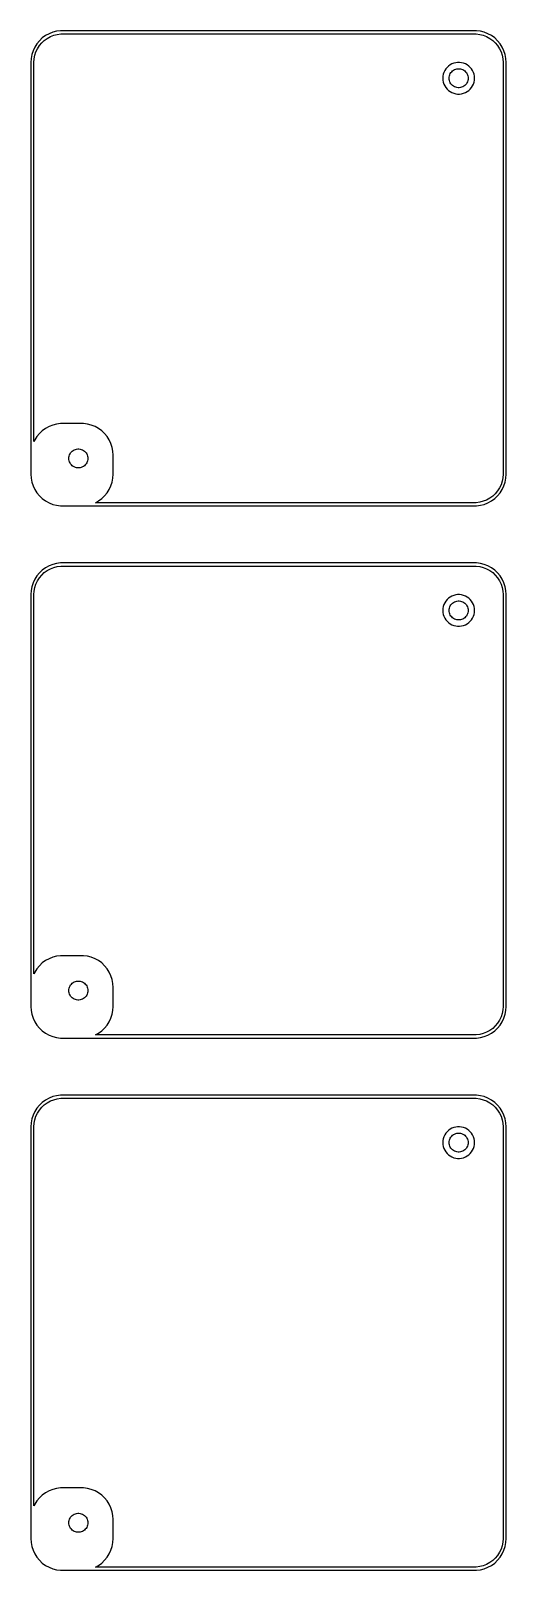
# Model space of a CAD drawing. Header units: metres. Extents: x -38 to 38, y 383 to 793.
# Drawn here: x -37.5 to 37.5, y 550.5 to 793.5 of the extents above; entities that cross this region are included whole.
import ezdxf

# ---------------------------------------------------------------- set-up
doc = ezdxf.new("R2010")
doc.units = ezdxf.units.M

msp = doc.modelspace()

# ---------------------------------------------------------------- linework, layer by layer
for p, q in [((-35.6871, 792.353), (-36.1448, 791.923)), ((-35.1791, 792.722), (-35.6871, 792.353)), ((-35.3684, 791.967), (-34.9112, 792.299)), ((-34.6289, 793.024), (-35.1791, 792.722)), ((-34.9112, 792.299), (-34.416, 792.572)), ((-34.0451, 793.255), (-34.6289, 793.024)), ((-34.416, 792.572), (-33.8906, 792.78)), ((-33.4369, 793.411), (-34.0451, 793.255)), ((-33.8906, 792.78), (-33.3432, 792.92)), ((-32.8139, 793.49), (-33.4369, 793.411)), ((-33.3432, 792.92), (-32.7825, 792.991)), ((32.8139, 793.49), (-32.8139, 793.49)), ((-32.7825, 792.991), (32.7825, 792.991)), ((32.7825, 792.991), (33.3432, 792.92)), ((33.4369, 793.411), (32.8139, 793.49)), ((33.3432, 792.92), (33.8906, 792.78)), ((34.0451, 793.255), (33.4369, 793.411)), ((33.8906, 792.78), (34.416, 792.572)), ((34.6289, 793.024), (34.0451, 793.255)), ((34.416, 792.572), (34.9112, 792.299)), ((35.1791, 792.722), (34.6289, 793.024)), ((34.9112, 792.299), (35.3684, 791.967)), ((35.6871, 792.353), (35.1791, 792.722)), ((36.1448, 791.923), (35.6871, 792.353)), ((-37.3429, 789.743), (-37.4606, 789.127)), ((-37.1489, 790.341), (-37.3429, 789.743)), ((-36.8815, 790.909), (-37.1489, 790.341)), ((-36.5451, 791.439), (-36.8815, 790.909)), ((-36.8586, 789.619), (-36.684, 790.157)), ((-36.684, 790.157), (-36.4434, 790.668)), ((-36.1448, 791.923), (-36.5451, 791.439)), ((-36.4434, 790.668), (-36.1406, 791.145)), ((-36.1406, 791.145), (-35.7803, 791.58)), ((-35.7803, 791.58), (-35.3684, 791.967)), ((35.3684, 791.967), (35.7803, 791.58)), ((35.7803, 791.58), (36.1406, 791.145)), ((36.1406, 791.145), (36.4434, 790.668)), ((36.5451, 791.439), (36.1448, 791.923)), ((36.4434, 790.668), (36.684, 790.157)), ((36.8815, 790.909), (36.5451, 791.439)), ((36.684, 790.157), (36.8586, 789.619)), ((37.1489, 790.341), (36.8815, 790.909)), ((37.3429, 789.743), (37.1489, 790.341)), ((37.4606, 789.127), (37.3429, 789.743)), ((-37.4606, 789.127), (-37.5, 788.5)), ((-37.5, 788.5), (-37.5, 723.5)), ((-37, 788.5), (-36.9645, 789.064)), ((-37, 728.657), (-37, 788.5)), ((-36.9645, 789.064), (-36.8586, 789.619)), ((27.9774, 787.469), (27.8092, 787.204)), ((28.1776, 787.711), (27.9774, 787.469)), ((28.4064, 787.926), (28.1776, 787.711)), ((28.6604, 788.111), (28.4064, 787.926)), ((28.9355, 788.262), (28.6604, 788.111)), ((29.2274, 788.378), (28.9355, 788.262)), ((29.0439, 787.156), (29.1963, 787.266)), ((29.1963, 787.266), (29.3613, 787.357)), ((29.5315, 788.456), (29.2274, 788.378)), ((29.3613, 787.357), (29.5365, 787.427)), ((29.843, 788.495), (29.5315, 788.456)), ((29.5365, 787.427), (29.7189, 787.473)), ((29.7189, 787.473), (29.9058, 787.497)), ((30.157, 788.495), (29.843, 788.495)), ((29.9058, 787.497), (30.0942, 787.497)), ((30.0942, 787.497), (30.2811, 787.473)), ((30.4684, 788.456), (30.157, 788.495)), ((30.2811, 787.473), (30.4635, 787.427)), ((30.4635, 787.427), (30.6387, 787.357)), ((30.7725, 788.378), (30.4684, 788.456)), ((30.6387, 787.357), (30.8037, 787.266)), ((31.0644, 788.262), (30.7725, 788.378)), ((30.8037, 787.266), (30.9561, 787.156)), ((31.3396, 788.111), (31.0644, 788.262)), ((31.5936, 787.926), (31.3396, 788.111)), ((31.8224, 787.711), (31.5936, 787.926)), ((32.0225, 787.469), (31.8224, 787.711)), ((32.1908, 787.204), (32.0225, 787.469)), ((36.8586, 789.619), (36.9645, 789.064)), ((36.9645, 789.064), (37, 788.5)), ((37, 788.5), (37, 723.5)), ((37.5, 788.5), (37.4606, 789.127)), ((37.5, 723.5), (37.5, 788.5)), ((27.5197, 786.313), (27.5, 786)), ((27.5, 786), (27.5197, 785.687)), ((27.5785, 786.622), (27.5197, 786.313)), ((27.5197, 785.687), (27.5785, 785.378)), ((27.6756, 786.92), (27.5785, 786.622)), ((27.5785, 785.378), (27.6756, 785.08)), ((27.8092, 787.204), (27.6756, 786.92)), ((27.6756, 785.08), (27.8092, 784.796)), ((28.5, 786), (28.5118, 786.188)), ((28.5118, 785.812), (28.5, 786)), ((28.5118, 786.188), (28.5471, 786.373)), ((28.5471, 785.627), (28.5118, 785.812)), ((28.5471, 786.373), (28.6053, 786.552)), ((28.6053, 785.448), (28.5471, 785.627)), ((28.6053, 786.552), (28.6855, 786.723)), ((28.6855, 785.277), (28.6053, 785.448)), ((28.6855, 786.723), (28.7865, 786.882)), ((28.7865, 785.118), (28.6855, 785.277)), ((28.7865, 786.882), (28.9065, 787.027)), ((28.9065, 784.973), (28.7865, 785.118)), ((28.9065, 787.027), (29.0439, 787.156)), ((29.0439, 784.844), (28.9065, 784.973)), ((29.1963, 784.734), (29.0439, 784.844)), ((30.9561, 784.844), (30.8037, 784.734)), ((30.9561, 787.156), (31.0934, 787.027)), ((31.0934, 784.973), (30.9561, 784.844)), ((31.0934, 787.027), (31.2135, 786.882)), ((31.2135, 785.118), (31.0934, 784.973)), ((31.2135, 786.882), (31.3145, 786.723)), ((31.3145, 785.277), (31.2135, 785.118)), ((31.3145, 786.723), (31.3947, 786.552)), ((31.3947, 785.448), (31.3145, 785.277)), ((31.3947, 786.552), (31.4529, 786.373)), ((31.4529, 785.627), (31.3947, 785.448)), ((31.4529, 786.373), (31.4882, 786.188)), ((31.4882, 785.812), (31.4529, 785.627)), ((31.4882, 786.188), (31.5, 786)), ((31.5, 786), (31.4882, 785.812)), ((32.3244, 786.92), (32.1908, 787.204)), ((32.1908, 784.796), (32.3244, 785.08)), ((32.4214, 786.622), (32.3244, 786.92)), ((32.3244, 785.08), (32.4214, 785.378)), ((32.4803, 786.313), (32.4214, 786.622)), ((32.4214, 785.378), (32.4803, 785.687)), ((32.5, 786), (32.4803, 786.313)), ((32.4803, 785.687), (32.5, 786)), ((27.8092, 784.796), (27.9774, 784.531)), ((27.9774, 784.531), (28.1776, 784.289)), ((28.1776, 784.289), (28.4064, 784.074)), ((28.4064, 784.074), (28.6604, 783.889)), ((28.6604, 783.889), (28.9355, 783.738)), ((28.9355, 783.738), (29.2274, 783.622)), ((29.3613, 784.643), (29.1963, 784.734)), ((29.2274, 783.622), (29.5315, 783.544)), ((29.5365, 784.573), (29.3613, 784.643)), ((29.5315, 783.544), (29.843, 783.505)), ((29.7189, 784.527), (29.5365, 784.573)), ((29.9058, 784.503), (29.7189, 784.527)), ((29.843, 783.505), (30.157, 783.505)), ((30.0942, 784.503), (29.9058, 784.503)), ((30.2811, 784.527), (30.0942, 784.503)), ((30.157, 783.505), (30.4684, 783.544)), ((30.4635, 784.573), (30.2811, 784.527)), ((30.6387, 784.643), (30.4635, 784.573)), ((30.4684, 783.544), (30.7725, 783.622)), ((30.8037, 784.734), (30.6387, 784.643)), ((30.7725, 783.622), (31.0644, 783.738)), ((31.0644, 783.738), (31.3396, 783.889)), ((31.3396, 783.889), (31.5936, 784.074)), ((31.5936, 784.074), (31.8224, 784.289)), ((31.8224, 784.289), (32.0225, 784.531)), ((32.0225, 784.531), (32.1908, 784.796)), ((-33.4369, 731.411), (-34.0451, 731.255)), ((-32.8139, 731.49), (-33.4369, 731.411)), ((-29.186, 731.49), (-32.8139, 731.49)), ((-28.5631, 731.411), (-29.186, 731.49)), ((-27.9549, 731.255), (-28.5631, 731.411)), ((-36.5451, 729.439), (-36.8815, 728.909)), ((-36.1448, 729.923), (-36.5451, 729.439)), ((-35.6871, 730.353), (-36.1448, 729.923)), ((-35.1791, 730.722), (-35.6871, 730.353)), ((-34.6289, 731.024), (-35.1791, 730.722)), ((-34.0451, 731.255), (-34.6289, 731.024)), ((-27.3711, 731.024), (-27.9549, 731.255)), ((-26.8209, 730.722), (-27.3711, 731.024)), ((-26.3129, 730.353), (-26.8209, 730.722)), ((-25.8551, 729.923), (-26.3129, 730.353)), ((-25.4549, 729.439), (-25.8551, 729.923)), ((-25.1185, 728.909), (-25.4549, 729.439)), ((-36.8815, 728.909), (-37, 728.657)), ((-31.4529, 726.373), (-31.3947, 726.552)), ((-31.3947, 726.552), (-31.3145, 726.723)), ((-31.3145, 726.723), (-31.2135, 726.882)), ((-31.2135, 726.882), (-31.0934, 727.027)), ((-31.0934, 727.027), (-30.9561, 727.156)), ((-30.9561, 727.156), (-30.8037, 727.266)), ((-30.8037, 727.266), (-30.6387, 727.357)), ((-30.6387, 727.357), (-30.4635, 727.427)), ((-30.4635, 727.427), (-30.2811, 727.473)), ((-30.2811, 727.473), (-30.0942, 727.497)), ((-30.0942, 727.497), (-29.9058, 727.497)), ((-29.9058, 727.497), (-29.7189, 727.473)), ((-29.7189, 727.473), (-29.5365, 727.427)), ((-29.5365, 727.427), (-29.3613, 727.357)), ((-29.3613, 727.357), (-29.1963, 727.266)), ((-29.1963, 727.266), (-29.0439, 727.156)), ((-29.0439, 727.156), (-28.9065, 727.027)), ((-28.9065, 727.027), (-28.7865, 726.882)), ((-28.7865, 726.882), (-28.6855, 726.723)), ((-28.6855, 726.723), (-28.6053, 726.552)), ((-28.6053, 726.552), (-28.5471, 726.373)), ((-24.8511, 728.341), (-25.1185, 728.909)), ((-24.6571, 727.743), (-24.8511, 728.341)), ((-24.5394, 727.127), (-24.6571, 727.743)), ((-24.5, 726.5), (-24.5394, 727.127)), ((-31.5, 726), (-31.4882, 726.188)), ((-31.4882, 725.812), (-31.5, 726)), ((-31.4882, 726.188), (-31.4529, 726.373)), ((-31.4529, 725.627), (-31.4882, 725.812)), ((-31.3947, 725.448), (-31.4529, 725.627)), ((-31.3145, 725.277), (-31.3947, 725.448)), ((-31.2135, 725.118), (-31.3145, 725.277)), ((-31.0934, 724.973), (-31.2135, 725.118)), ((-30.9561, 724.844), (-31.0934, 724.973)), ((-30.8037, 724.734), (-30.9561, 724.844)), ((-30.6387, 724.643), (-30.8037, 724.734)), ((-30.4635, 724.573), (-30.6387, 724.643)), ((-30.2811, 724.527), (-30.4635, 724.573)), ((-30.0942, 724.503), (-30.2811, 724.527)), ((-29.9058, 724.503), (-30.0942, 724.503)), ((-29.7189, 724.527), (-29.9058, 724.503)), ((-29.5365, 724.573), (-29.7189, 724.527)), ((-29.3613, 724.643), (-29.5365, 724.573)), ((-29.1963, 724.734), (-29.3613, 724.643)), ((-29.0439, 724.844), (-29.1963, 724.734)), ((-28.9065, 724.973), (-29.0439, 724.844)), ((-28.7865, 725.118), (-28.9065, 724.973)), ((-28.6855, 725.277), (-28.7865, 725.118)), ((-28.6053, 725.448), (-28.6855, 725.277)), ((-28.5471, 725.627), (-28.6053, 725.448)), ((-28.5471, 726.373), (-28.5118, 726.188)), ((-28.5118, 725.812), (-28.5471, 725.627)), ((-28.5118, 726.188), (-28.5, 726)), ((-28.5, 726), (-28.5118, 725.812)), ((-24.5, 723.5), (-24.5, 726.5)), ((-37.5, 723.5), (-37.4606, 722.873)), ((-37.4606, 722.873), (-37.3429, 722.257)), ((-37.3429, 722.257), (-37.1489, 721.659)), ((-37.1489, 721.659), (-36.8815, 721.091)), ((-25.1185, 721.091), (-24.8511, 721.659)), ((-24.8511, 721.659), (-24.6571, 722.257)), ((-24.6571, 722.257), (-24.5394, 722.873)), ((-24.5394, 722.873), (-24.5, 723.5)), ((36.684, 721.843), (36.4434, 721.332)), ((36.8586, 722.381), (36.684, 721.843)), ((36.9645, 722.936), (36.8586, 722.381)), ((36.8815, 721.091), (37.1489, 721.659)), ((37, 723.5), (36.9645, 722.936)), ((37.1489, 721.659), (37.3429, 722.257)), ((37.3429, 722.257), (37.4606, 722.873)), ((37.4606, 722.873), (37.5, 723.5)), ((-36.8815, 721.091), (-36.5451, 720.561)), ((-36.5451, 720.561), (-36.1448, 720.077)), ((-36.1448, 720.077), (-35.6871, 719.647)), ((-35.6871, 719.647), (-35.1791, 719.278)), ((-35.1791, 719.278), (-34.6289, 718.976)), ((-27.311, 719.009), (-26.8209, 719.278)), ((-26.8209, 719.278), (-26.3129, 719.647)), ((-26.3129, 719.647), (-25.8551, 720.077)), ((-25.8551, 720.077), (-25.4549, 720.561)), ((-25.4549, 720.561), (-25.1185, 721.091)), ((34.416, 719.428), (33.8906, 719.22)), ((34.9112, 719.701), (34.416, 719.428)), ((34.6289, 718.976), (35.1791, 719.278)), ((35.3684, 720.033), (34.9112, 719.701)), ((35.1791, 719.278), (35.6871, 719.647)), ((35.7803, 720.42), (35.3684, 720.033)), ((35.6871, 719.647), (36.1448, 720.077)), ((36.1406, 720.855), (35.7803, 720.42)), ((36.4434, 721.332), (36.1406, 720.855)), ((36.1448, 720.077), (36.5451, 720.561)), ((36.5451, 720.561), (36.8815, 721.091)), ((-34.6289, 718.976), (-34.0451, 718.745)), ((-34.0451, 718.745), (-33.4369, 718.589)), ((-33.4369, 718.589), (-32.8139, 718.51)), ((-32.8139, 718.51), (32.8139, 718.51)), ((32.7825, 719.009), (-27.311, 719.009)), ((33.3432, 719.08), (32.7825, 719.009)), ((32.8139, 718.51), (33.4369, 718.589)), ((33.8906, 719.22), (33.3432, 719.08)), ((33.4369, 718.589), (34.0451, 718.745)), ((34.0451, 718.745), (34.6289, 718.976)), ((-36.5451, 707.439), (-36.8815, 706.909)), ((-36.1448, 707.923), (-36.5451, 707.439)), ((-36.4434, 706.668), (-36.1406, 707.145)), ((-35.6871, 708.353), (-36.1448, 707.923)), ((-36.1406, 707.145), (-35.7803, 707.58)), ((-35.7803, 707.58), (-35.3684, 707.967)), ((-35.1791, 708.722), (-35.6871, 708.353)), ((-35.3684, 707.967), (-34.9112, 708.299)), ((-34.6289, 709.024), (-35.1791, 708.722)), ((-34.9112, 708.299), (-34.416, 708.572)), ((-34.0451, 709.255), (-34.6289, 709.024)), ((-34.416, 708.572), (-33.8906, 708.78)), ((-33.4369, 709.411), (-34.0451, 709.255)), ((-33.8906, 708.78), (-33.3432, 708.92)), ((-32.8139, 709.49), (-33.4369, 709.411)), ((-33.3432, 708.92), (-32.7825, 708.991)), ((32.8139, 709.49), (-32.8139, 709.49)), ((-32.7825, 708.991), (32.7825, 708.991)), ((32.7825, 708.991), (33.3432, 708.92)), ((33.4369, 709.411), (32.8139, 709.49)), ((33.3432, 708.92), (33.8906, 708.78)), ((34.0451, 709.255), (33.4369, 709.411)), ((33.8906, 708.78), (34.416, 708.572)), ((34.6289, 709.024), (34.0451, 709.255)), ((34.416, 708.572), (34.9112, 708.299)), ((35.1791, 708.722), (34.6289, 709.024)), ((34.9112, 708.299), (35.3684, 707.967)), ((35.6871, 708.353), (35.1791, 708.722)), ((35.3684, 707.967), (35.7803, 707.58)), ((36.1448, 707.923), (35.6871, 708.353)), ((35.7803, 707.58), (36.1406, 707.145)), ((36.1406, 707.145), (36.4434, 706.668)), ((36.5451, 707.439), (36.1448, 707.923)), ((36.8815, 706.909), (36.5451, 707.439)), ((-37.4606, 705.127), (-37.5, 704.5)), ((-37.3429, 705.743), (-37.4606, 705.127)), ((-37.1489, 706.341), (-37.3429, 705.743)), ((-36.8815, 706.909), (-37.1489, 706.341)), ((-37, 704.5), (-36.9645, 705.064)), ((-36.9645, 705.064), (-36.8586, 705.619)), ((-36.8586, 705.619), (-36.684, 706.157)), ((-36.684, 706.157), (-36.4434, 706.668)), ((36.4434, 706.668), (36.684, 706.157)), ((36.684, 706.157), (36.8586, 705.619)), ((36.8586, 705.619), (36.9645, 705.064)), ((37.1489, 706.341), (36.8815, 706.909)), ((36.9645, 705.064), (37, 704.5)), ((37.3429, 705.743), (37.1489, 706.341)), ((37.4606, 705.127), (37.3429, 705.743)), ((37.5, 704.5), (37.4606, 705.127)), ((-37.5, 704.5), (-37.5, 639.5)), ((-37, 644.657), (-37, 704.5)), ((27.5197, 702.313), (27.5, 702)), ((27.5785, 702.622), (27.5197, 702.313)), ((27.6756, 702.92), (27.5785, 702.622)), ((27.8092, 703.204), (27.6756, 702.92)), ((27.9774, 703.469), (27.8092, 703.204)), ((28.1776, 703.711), (27.9774, 703.469)), ((28.4064, 703.926), (28.1776, 703.711)), ((28.6604, 704.111), (28.4064, 703.926)), ((28.5118, 702.188), (28.5471, 702.373)), ((28.5471, 702.373), (28.6053, 702.552)), ((28.6053, 702.552), (28.6855, 702.723)), ((28.9355, 704.262), (28.6604, 704.111)), ((28.6855, 702.723), (28.7865, 702.882)), ((28.7865, 702.882), (28.9065, 703.027)), ((28.9065, 703.027), (29.0439, 703.156)), ((29.2274, 704.378), (28.9355, 704.262)), ((29.0439, 703.156), (29.1963, 703.266)), ((29.1963, 703.266), (29.3613, 703.357)), ((29.5315, 704.456), (29.2274, 704.378)), ((29.3613, 703.357), (29.5365, 703.427)), ((29.843, 704.495), (29.5315, 704.456)), ((29.5365, 703.427), (29.7189, 703.473)), ((29.7189, 703.473), (29.9058, 703.497)), ((30.157, 704.495), (29.843, 704.495)), ((29.9058, 703.497), (30.0942, 703.497)), ((30.0942, 703.497), (30.2811, 703.473)), ((30.4684, 704.456), (30.157, 704.495)), ((30.2811, 703.473), (30.4635, 703.427)), ((30.4635, 703.427), (30.6387, 703.357)), ((30.7725, 704.378), (30.4684, 704.456)), ((30.6387, 703.357), (30.8037, 703.266)), ((31.0644, 704.262), (30.7725, 704.378)), ((30.8037, 703.266), (30.9561, 703.156)), ((30.9561, 703.156), (31.0934, 703.027)), ((31.3396, 704.111), (31.0644, 704.262)), ((31.0934, 703.027), (31.2135, 702.882)), ((31.2135, 702.882), (31.3145, 702.723)), ((31.3145, 702.723), (31.3947, 702.552)), ((31.5936, 703.926), (31.3396, 704.111)), ((31.3947, 702.552), (31.4529, 702.373)), ((31.4529, 702.373), (31.4882, 702.188)), ((31.8224, 703.711), (31.5936, 703.926)), ((32.0225, 703.469), (31.8224, 703.711)), ((32.1908, 703.204), (32.0225, 703.469)), ((32.3244, 702.92), (32.1908, 703.204)), ((32.4214, 702.622), (32.3244, 702.92)), ((32.4803, 702.313), (32.4214, 702.622)), ((32.5, 702), (32.4803, 702.313)), ((37, 704.5), (37, 639.5)), ((37.5, 639.5), (37.5, 704.5)), ((27.5, 702), (27.5197, 701.687)), ((27.5197, 701.687), (27.5785, 701.378)), ((27.5785, 701.378), (27.6756, 701.08)), ((27.6756, 701.08), (27.8092, 700.796)), ((27.8092, 700.796), (27.9774, 700.531)), ((27.9774, 700.531), (28.1776, 700.289)), ((28.1776, 700.289), (28.4064, 700.074)), ((28.4064, 700.074), (28.6604, 699.889)), ((28.5, 702), (28.5118, 702.188)), ((28.5118, 701.812), (28.5, 702)), ((28.5471, 701.627), (28.5118, 701.812)), ((28.6053, 701.448), (28.5471, 701.627)), ((28.6855, 701.277), (28.6053, 701.448)), ((28.6604, 699.889), (28.9355, 699.738)), ((28.7865, 701.118), (28.6855, 701.277)), ((28.9065, 700.973), (28.7865, 701.118)), ((29.0439, 700.844), (28.9065, 700.973)), ((29.1963, 700.734), (29.0439, 700.844)), ((29.3613, 700.643), (29.1963, 700.734)), ((29.5365, 700.573), (29.3613, 700.643)), ((29.7189, 700.527), (29.5365, 700.573)), ((29.9058, 700.503), (29.7189, 700.527)), ((30.0942, 700.503), (29.9058, 700.503)), ((30.2811, 700.527), (30.0942, 700.503)), ((30.4635, 700.573), (30.2811, 700.527)), ((30.6387, 700.643), (30.4635, 700.573)), ((30.8037, 700.734), (30.6387, 700.643)), ((30.9561, 700.844), (30.8037, 700.734)), ((31.0934, 700.973), (30.9561, 700.844)), ((31.0644, 699.738), (31.3396, 699.889)), ((31.2135, 701.118), (31.0934, 700.973)), ((31.3145, 701.277), (31.2135, 701.118)), ((31.3947, 701.448), (31.3145, 701.277)), ((31.3396, 699.889), (31.5936, 700.074)), ((31.4529, 701.627), (31.3947, 701.448)), ((31.4882, 701.812), (31.4529, 701.627)), ((31.4882, 702.188), (31.5, 702)), ((31.5, 702), (31.4882, 701.812)), ((31.5936, 700.074), (31.8224, 700.289)), ((31.8224, 700.289), (32.0225, 700.531)), ((32.0225, 700.531), (32.1908, 700.796)), ((32.1908, 700.796), (32.3244, 701.08)), ((32.3244, 701.08), (32.4214, 701.378)), ((32.4214, 701.378), (32.4803, 701.687)), ((32.4803, 701.687), (32.5, 702)), ((28.9355, 699.738), (29.2274, 699.622)), ((29.2274, 699.622), (29.5315, 699.544)), ((29.5315, 699.544), (29.843, 699.505)), ((29.843, 699.505), (30.157, 699.505)), ((30.157, 699.505), (30.4684, 699.544)), ((30.4684, 699.544), (30.7725, 699.622)), ((30.7725, 699.622), (31.0644, 699.738)), ((-35.6871, 646.353), (-36.1448, 645.923)), ((-35.1791, 646.722), (-35.6871, 646.353)), ((-34.6289, 647.024), (-35.1791, 646.722)), ((-34.0451, 647.255), (-34.6289, 647.024)), ((-33.4369, 647.411), (-34.0451, 647.255)), ((-32.8139, 647.49), (-33.4369, 647.411)), ((-29.186, 647.49), (-32.8139, 647.49)), ((-28.5631, 647.411), (-29.186, 647.49)), ((-27.9549, 647.255), (-28.5631, 647.411)), ((-27.3711, 647.024), (-27.9549, 647.255)), ((-26.8209, 646.722), (-27.3711, 647.024)), ((-26.3129, 646.353), (-26.8209, 646.722)), ((-25.8551, 645.923), (-26.3129, 646.353)), ((-36.8815, 644.909), (-37, 644.657)), ((-36.5451, 645.439), (-36.8815, 644.909)), ((-36.1448, 645.923), (-36.5451, 645.439)), ((-25.4549, 645.439), (-25.8551, 645.923)), ((-25.1185, 644.909), (-25.4549, 645.439)), ((-24.8511, 644.341), (-25.1185, 644.909)), ((-24.6571, 643.743), (-24.8511, 644.341)), ((-31.5, 642), (-31.4882, 642.188)), ((-31.4882, 641.812), (-31.5, 642)), ((-31.4882, 642.188), (-31.4529, 642.373)), ((-31.4529, 641.627), (-31.4882, 641.812)), ((-31.4529, 642.373), (-31.3947, 642.552)), ((-31.3947, 641.448), (-31.4529, 641.627)), ((-31.3947, 642.552), (-31.3145, 642.723)), ((-31.3145, 642.723), (-31.2135, 642.882)), ((-31.2135, 642.882), (-31.0934, 643.027)), ((-31.0934, 643.027), (-30.9561, 643.156)), ((-30.9561, 643.156), (-30.8037, 643.266)), ((-30.8037, 643.266), (-30.6387, 643.357)), ((-30.6387, 643.357), (-30.4635, 643.427)), ((-30.4635, 643.427), (-30.2811, 643.473)), ((-30.2811, 643.473), (-30.0942, 643.497)), ((-30.0942, 643.497), (-29.9058, 643.497)), ((-29.9058, 643.497), (-29.7189, 643.473)), ((-29.7189, 643.473), (-29.5365, 643.427)), ((-29.5365, 643.427), (-29.3613, 643.357)), ((-29.3613, 643.357), (-29.1963, 643.266)), ((-29.1963, 643.266), (-29.0439, 643.156)), ((-29.0439, 643.156), (-28.9065, 643.027)), ((-28.9065, 643.027), (-28.7865, 642.882)), ((-28.7865, 642.882), (-28.6855, 642.723)), ((-28.6855, 642.723), (-28.6053, 642.552)), ((-28.6053, 642.552), (-28.5471, 642.373)), ((-28.5471, 641.627), (-28.6053, 641.448)), ((-28.5471, 642.373), (-28.5118, 642.188)), ((-28.5118, 641.812), (-28.5471, 641.627)), ((-28.5118, 642.188), (-28.5, 642)), ((-28.5, 642), (-28.5118, 641.812)), ((-24.5394, 643.127), (-24.6571, 643.743)), ((-24.5, 642.5), (-24.5394, 643.127)), ((-24.5, 639.5), (-24.5, 642.5)), ((-37.5, 639.5), (-37.4606, 638.873)), ((-31.3145, 641.277), (-31.3947, 641.448)), ((-31.2135, 641.118), (-31.3145, 641.277)), ((-31.0934, 640.973), (-31.2135, 641.118)), ((-30.9561, 640.844), (-31.0934, 640.973)), ((-30.8037, 640.734), (-30.9561, 640.844)), ((-30.6387, 640.643), (-30.8037, 640.734)), ((-30.4635, 640.573), (-30.6387, 640.643)), ((-30.2811, 640.527), (-30.4635, 640.573)), ((-30.0942, 640.503), (-30.2811, 640.527)), ((-29.9058, 640.503), (-30.0942, 640.503)), ((-29.7189, 640.527), (-29.9058, 640.503)), ((-29.5365, 640.573), (-29.7189, 640.527)), ((-29.3613, 640.643), (-29.5365, 640.573)), ((-29.1963, 640.734), (-29.3613, 640.643)), ((-29.0439, 640.844), (-29.1963, 640.734)), ((-28.9065, 640.973), (-29.0439, 640.844)), ((-28.7865, 641.118), (-28.9065, 640.973)), ((-28.6855, 641.277), (-28.7865, 641.118)), ((-28.6053, 641.448), (-28.6855, 641.277)), ((-24.5394, 638.873), (-24.5, 639.5)), ((37, 639.5), (36.9645, 638.936)), ((37.4606, 638.873), (37.5, 639.5)), ((-37.4606, 638.873), (-37.3429, 638.257)), ((-37.3429, 638.257), (-37.1489, 637.659)), ((-37.1489, 637.659), (-36.8815, 637.091)), ((-36.8815, 637.091), (-36.5451, 636.561)), ((-25.4549, 636.561), (-25.1185, 637.091)), ((-25.1185, 637.091), (-24.8511, 637.659)), ((-24.8511, 637.659), (-24.6571, 638.257)), ((-24.6571, 638.257), (-24.5394, 638.873)), ((36.1406, 636.855), (35.7803, 636.42)), ((36.4434, 637.332), (36.1406, 636.855)), ((36.684, 637.843), (36.4434, 637.332)), ((36.5451, 636.561), (36.8815, 637.091)), ((36.8586, 638.381), (36.684, 637.843)), ((36.9645, 638.936), (36.8586, 638.381)), ((36.8815, 637.091), (37.1489, 637.659)), ((37.1489, 637.659), (37.3429, 638.257)), ((37.3429, 638.257), (37.4606, 638.873)), ((-36.5451, 636.561), (-36.1448, 636.077)), ((-36.1448, 636.077), (-35.6871, 635.647)), ((-35.6871, 635.647), (-35.1791, 635.278)), ((-35.1791, 635.278), (-34.6289, 634.976)), ((-34.6289, 634.976), (-34.0451, 634.745)), ((-34.0451, 634.745), (-33.4369, 634.589)), ((-33.4369, 634.589), (-32.8139, 634.51)), ((-32.8139, 634.51), (32.8139, 634.51)), ((-27.311, 635.009), (-26.8209, 635.278)), ((32.7825, 635.009), (-27.311, 635.009)), ((-26.8209, 635.278), (-26.3129, 635.647)), ((-26.3129, 635.647), (-25.8551, 636.077)), ((-25.8551, 636.077), (-25.4549, 636.561)), ((33.3432, 635.08), (32.7825, 635.009)), ((32.8139, 634.51), (33.4369, 634.589)), ((33.8906, 635.22), (33.3432, 635.08)), ((33.4369, 634.589), (34.0451, 634.745)), ((34.416, 635.428), (33.8906, 635.22)), ((34.0451, 634.745), (34.6289, 634.976)), ((34.9112, 635.701), (34.416, 635.428)), ((34.6289, 634.976), (35.1791, 635.278)), ((35.3684, 636.033), (34.9112, 635.701)), ((35.1791, 635.278), (35.6871, 635.647)), ((35.7803, 636.42), (35.3684, 636.033)), ((35.6871, 635.647), (36.1448, 636.077)), ((36.1448, 636.077), (36.5451, 636.561)), ((-35.1791, 624.722), (-35.6871, 624.353)), ((-34.6289, 625.024), (-35.1791, 624.722)), ((-34.9112, 624.299), (-34.416, 624.572)), ((-34.0451, 625.255), (-34.6289, 625.024)), ((-34.416, 624.572), (-33.8906, 624.78)), ((-33.4369, 625.411), (-34.0451, 625.255)), ((-33.8906, 624.78), (-33.3432, 624.92)), ((-32.8139, 625.49), (-33.4369, 625.411)), ((-33.3432, 624.92), (-32.7825, 624.991)), ((32.8139, 625.49), (-32.8139, 625.49)), ((-32.7825, 624.991), (32.7825, 624.991)), ((32.7825, 624.991), (33.3432, 624.92)), ((33.4369, 625.411), (32.8139, 625.49)), ((33.3432, 624.92), (33.8906, 624.78)), ((34.0451, 625.255), (33.4369, 625.411)), ((33.8906, 624.78), (34.416, 624.572)), ((34.6289, 625.024), (34.0451, 625.255)), ((34.416, 624.572), (34.9112, 624.299)), ((35.1791, 624.722), (34.6289, 625.024)), ((35.6871, 624.353), (35.1791, 624.722)), ((-37.1489, 622.341), (-37.3429, 621.743)), ((-36.8815, 622.909), (-37.1489, 622.341)), ((-36.5451, 623.439), (-36.8815, 622.909)), ((-36.8586, 621.619), (-36.684, 622.157)), ((-36.684, 622.157), (-36.4434, 622.668)), ((-36.1448, 623.923), (-36.5451, 623.439)), ((-36.4434, 622.668), (-36.1406, 623.145)), ((-35.6871, 624.353), (-36.1448, 623.923)), ((-36.1406, 623.145), (-35.7803, 623.58)), ((-35.7803, 623.58), (-35.3684, 623.967)), ((-35.3684, 623.967), (-34.9112, 624.299)), ((34.9112, 624.299), (35.3684, 623.967)), ((35.3684, 623.967), (35.7803, 623.58)), ((36.1448, 623.923), (35.6871, 624.353)), ((35.7803, 623.58), (36.1406, 623.145)), ((36.1406, 623.145), (36.4434, 622.668)), ((36.5451, 623.439), (36.1448, 623.923)), ((36.4434, 622.668), (36.684, 622.157)), ((36.8815, 622.909), (36.5451, 623.439)), ((36.684, 622.157), (36.8586, 621.619)), ((37.1489, 622.341), (36.8815, 622.909)), ((37.3429, 621.743), (37.1489, 622.341)), ((-37.4606, 621.127), (-37.5, 620.5)), ((-37.5, 620.5), (-37.5, 555.5)), ((-37.3429, 621.743), (-37.4606, 621.127)), ((-37, 620.5), (-36.9645, 621.064)), ((-37, 560.657), (-37, 620.5)), ((-36.9645, 621.064), (-36.8586, 621.619)), ((28.1776, 619.711), (27.9774, 619.469)), ((28.4064, 619.926), (28.1776, 619.711)), ((28.6604, 620.111), (28.4064, 619.926)), ((28.9355, 620.262), (28.6604, 620.111)), ((29.2274, 620.378), (28.9355, 620.262)), ((29.5315, 620.456), (29.2274, 620.378)), ((29.843, 620.495), (29.5315, 620.456)), ((30.157, 620.495), (29.843, 620.495)), ((30.4684, 620.456), (30.157, 620.495)), ((30.7725, 620.378), (30.4684, 620.456)), ((31.0644, 620.262), (30.7725, 620.378)), ((31.3396, 620.111), (31.0644, 620.262)), ((31.5936, 619.926), (31.3396, 620.111)), ((31.8224, 619.711), (31.5936, 619.926)), ((32.0225, 619.469), (31.8224, 619.711)), ((36.8586, 621.619), (36.9645, 621.064)), ((36.9645, 621.064), (37, 620.5)), ((37, 620.5), (37, 555.5)), ((37.4606, 621.127), (37.3429, 621.743)), ((37.5, 620.5), (37.4606, 621.127)), ((37.5, 555.5), (37.5, 620.5)), ((27.5197, 618.313), (27.5, 618)), ((27.5, 618), (27.5197, 617.687)), ((27.5785, 618.622), (27.5197, 618.313)), ((27.5197, 617.687), (27.5785, 617.378)), ((27.6756, 618.92), (27.5785, 618.622)), ((27.5785, 617.378), (27.6756, 617.08)), ((27.8092, 619.204), (27.6756, 618.92)), ((27.9774, 619.469), (27.8092, 619.204)), ((28.5, 618), (28.5118, 618.188)), ((28.5118, 617.812), (28.5, 618)), ((28.5118, 618.188), (28.5471, 618.373)), ((28.5471, 617.627), (28.5118, 617.812)), ((28.5471, 618.373), (28.6053, 618.552)), ((28.6053, 617.448), (28.5471, 617.627)), ((28.6053, 618.552), (28.6855, 618.723)), ((28.6855, 617.277), (28.6053, 617.448)), ((28.6855, 618.723), (28.7865, 618.882)), ((28.7865, 617.118), (28.6855, 617.277)), ((28.7865, 618.882), (28.9065, 619.027)), ((28.9065, 619.027), (29.0439, 619.156)), ((29.0439, 619.156), (29.1963, 619.266)), ((29.1963, 619.266), (29.3613, 619.357)), ((29.3613, 619.357), (29.5365, 619.427)), ((29.5365, 619.427), (29.7189, 619.473)), ((29.7189, 619.473), (29.9058, 619.497)), ((29.9058, 619.497), (30.0942, 619.497)), ((30.0942, 619.497), (30.2811, 619.473)), ((30.2811, 619.473), (30.4635, 619.427)), ((30.4635, 619.427), (30.6387, 619.357)), ((30.6387, 619.357), (30.8037, 619.266)), ((30.8037, 619.266), (30.9561, 619.156)), ((30.9561, 619.156), (31.0934, 619.027)), ((31.0934, 619.027), (31.2135, 618.882)), ((31.2135, 618.882), (31.3145, 618.723)), ((31.3145, 617.277), (31.2135, 617.118)), ((31.3145, 618.723), (31.3947, 618.552)), ((31.3947, 617.448), (31.3145, 617.277)), ((31.3947, 618.552), (31.4529, 618.373)), ((31.4529, 617.627), (31.3947, 617.448)), ((31.4529, 618.373), (31.4882, 618.188)), ((31.4882, 617.812), (31.4529, 617.627)), ((31.4882, 618.188), (31.5, 618)), ((31.5, 618), (31.4882, 617.812)), ((32.1908, 619.204), (32.0225, 619.469)), ((32.3244, 618.92), (32.1908, 619.204)), ((32.4214, 618.622), (32.3244, 618.92)), ((32.3244, 617.08), (32.4214, 617.378)), ((32.4803, 618.313), (32.4214, 618.622)), ((32.4214, 617.378), (32.4803, 617.687)), ((32.5, 618), (32.4803, 618.313)), ((32.4803, 617.687), (32.5, 618)), ((27.6756, 617.08), (27.8092, 616.796)), ((27.8092, 616.796), (27.9774, 616.531)), ((27.9774, 616.531), (28.1776, 616.289)), ((28.1776, 616.289), (28.4064, 616.074)), ((28.4064, 616.074), (28.6604, 615.889)), ((28.6604, 615.889), (28.9355, 615.738)), ((28.9065, 616.973), (28.7865, 617.118)), ((29.0439, 616.844), (28.9065, 616.973)), ((28.9355, 615.738), (29.2274, 615.622)), ((29.1963, 616.734), (29.0439, 616.844)), ((29.3613, 616.643), (29.1963, 616.734)), ((29.2274, 615.622), (29.5315, 615.544)), ((29.5365, 616.573), (29.3613, 616.643)), ((29.5315, 615.544), (29.843, 615.505)), ((29.7189, 616.527), (29.5365, 616.573)), ((29.9058, 616.503), (29.7189, 616.527)), ((29.843, 615.505), (30.157, 615.505)), ((30.0942, 616.503), (29.9058, 616.503)), ((30.2811, 616.527), (30.0942, 616.503)), ((30.157, 615.505), (30.4684, 615.544)), ((30.4635, 616.573), (30.2811, 616.527)), ((30.6387, 616.643), (30.4635, 616.573)), ((30.4684, 615.544), (30.7725, 615.622)), ((30.8037, 616.734), (30.6387, 616.643)), ((30.7725, 615.622), (31.0644, 615.738)), ((30.9561, 616.844), (30.8037, 616.734)), ((31.0934, 616.973), (30.9561, 616.844)), ((31.0644, 615.738), (31.3396, 615.889)), ((31.2135, 617.118), (31.0934, 616.973)), ((31.3396, 615.889), (31.5936, 616.074)), ((31.5936, 616.074), (31.8224, 616.289)), ((31.8224, 616.289), (32.0225, 616.531)), ((32.0225, 616.531), (32.1908, 616.796)), ((32.1908, 616.796), (32.3244, 617.08)), ((-36.5451, 561.439), (-36.8815, 560.909)), ((-36.1448, 561.923), (-36.5451, 561.439)), ((-35.6871, 562.353), (-36.1448, 561.923)), ((-35.1791, 562.722), (-35.6871, 562.353)), ((-34.6289, 563.024), (-35.1791, 562.722)), ((-34.0451, 563.255), (-34.6289, 563.024)), ((-33.4369, 563.411), (-34.0451, 563.255)), ((-32.8139, 563.49), (-33.4369, 563.411)), ((-29.186, 563.49), (-32.8139, 563.49)), ((-28.5631, 563.411), (-29.186, 563.49)), ((-27.9549, 563.255), (-28.5631, 563.411)), ((-27.3711, 563.024), (-27.9549, 563.255)), ((-26.8209, 562.722), (-27.3711, 563.024)), ((-26.3129, 562.353), (-26.8209, 562.722)), ((-25.8551, 561.923), (-26.3129, 562.353)), ((-25.4549, 561.439), (-25.8551, 561.923)), ((-25.1185, 560.909), (-25.4549, 561.439)), ((-36.8815, 560.909), (-37, 560.657)), ((-31.3145, 558.723), (-31.2135, 558.882)), ((-31.2135, 558.882), (-31.0934, 559.027)), ((-31.0934, 559.027), (-30.9561, 559.156)), ((-30.9561, 559.156), (-30.8037, 559.266)), ((-30.8037, 559.266), (-30.6387, 559.357)), ((-30.6387, 559.357), (-30.4635, 559.427)), ((-30.4635, 559.427), (-30.2811, 559.473)), ((-30.2811, 559.473), (-30.0942, 559.497)), ((-30.0942, 559.497), (-29.9058, 559.497)), ((-29.9058, 559.497), (-29.7189, 559.473)), ((-29.7189, 559.473), (-29.5365, 559.427)), ((-29.5365, 559.427), (-29.3613, 559.357)), ((-29.3613, 559.357), (-29.1963, 559.266)), ((-29.1963, 559.266), (-29.0439, 559.156)), ((-29.0439, 559.156), (-28.9065, 559.027)), ((-28.9065, 559.027), (-28.7865, 558.882)), ((-28.7865, 558.882), (-28.6855, 558.723)), ((-24.8511, 560.341), (-25.1185, 560.909)), ((-24.6571, 559.743), (-24.8511, 560.341)), ((-24.5394, 559.127), (-24.6571, 559.743)), ((-24.5, 558.5), (-24.5394, 559.127)), ((-31.5, 558), (-31.4882, 558.188)), ((-31.4882, 557.812), (-31.5, 558)), ((-31.4882, 558.188), (-31.4529, 558.373)), ((-31.4529, 557.627), (-31.4882, 557.812)), ((-31.4529, 558.373), (-31.3947, 558.552)), ((-31.3947, 557.448), (-31.4529, 557.627)), ((-31.3947, 558.552), (-31.3145, 558.723)), ((-31.3145, 557.277), (-31.3947, 557.448)), ((-31.2135, 557.118), (-31.3145, 557.277)), ((-31.0934, 556.973), (-31.2135, 557.118)), ((-30.9561, 556.844), (-31.0934, 556.973)), ((-30.8037, 556.734), (-30.9561, 556.844)), ((-30.6387, 556.643), (-30.8037, 556.734)), ((-30.4635, 556.573), (-30.6387, 556.643)), ((-30.2811, 556.527), (-30.4635, 556.573)), ((-30.0942, 556.503), (-30.2811, 556.527)), ((-29.9058, 556.503), (-30.0942, 556.503)), ((-29.7189, 556.527), (-29.9058, 556.503)), ((-29.5365, 556.573), (-29.7189, 556.527)), ((-29.3613, 556.643), (-29.5365, 556.573)), ((-29.1963, 556.734), (-29.3613, 556.643)), ((-29.0439, 556.844), (-29.1963, 556.734)), ((-28.9065, 556.973), (-29.0439, 556.844)), ((-28.7865, 557.118), (-28.9065, 556.973)), ((-28.6855, 557.277), (-28.7865, 557.118)), ((-28.6855, 558.723), (-28.6053, 558.552)), ((-28.6053, 557.448), (-28.6855, 557.277)), ((-28.6053, 558.552), (-28.5471, 558.373)), ((-28.5471, 557.627), (-28.6053, 557.448)), ((-28.5471, 558.373), (-28.5118, 558.188)), ((-28.5118, 557.812), (-28.5471, 557.627)), ((-28.5118, 558.188), (-28.5, 558)), ((-28.5, 558), (-28.5118, 557.812)), ((-24.5, 555.5), (-24.5, 558.5)), ((-37.5, 555.5), (-37.4606, 554.873)), ((-37.4606, 554.873), (-37.3429, 554.257)), ((-37.3429, 554.257), (-37.1489, 553.659)), ((-24.8511, 553.659), (-24.6571, 554.257)), ((-24.6571, 554.257), (-24.5394, 554.873)), ((-24.5394, 554.873), (-24.5, 555.5)), ((36.8586, 554.381), (36.684, 553.843)), ((36.9645, 554.936), (36.8586, 554.381)), ((37, 555.5), (36.9645, 554.936)), ((37.1489, 553.659), (37.3429, 554.257)), ((37.3429, 554.257), (37.4606, 554.873)), ((37.4606, 554.873), (37.5, 555.5)), ((-37.1489, 553.659), (-36.8815, 553.091)), ((-36.8815, 553.091), (-36.5451, 552.561)), ((-36.5451, 552.561), (-36.1448, 552.077)), ((-36.1448, 552.077), (-35.6871, 551.647)), ((-35.6871, 551.647), (-35.1791, 551.278)), ((-26.8209, 551.278), (-26.3129, 551.647)), ((-26.3129, 551.647), (-25.8551, 552.077)), ((-25.8551, 552.077), (-25.4549, 552.561)), ((-25.4549, 552.561), (-25.1185, 553.091)), ((-25.1185, 553.091), (-24.8511, 553.659)), ((34.9112, 551.701), (34.416, 551.428)), ((35.3684, 552.033), (34.9112, 551.701)), ((35.1791, 551.278), (35.6871, 551.647)), ((35.7803, 552.42), (35.3684, 552.033)), ((35.6871, 551.647), (36.1448, 552.077)), ((36.1406, 552.855), (35.7803, 552.42)), ((36.4434, 553.332), (36.1406, 552.855)), ((36.1448, 552.077), (36.5451, 552.561)), ((36.684, 553.843), (36.4434, 553.332)), ((36.5451, 552.561), (36.8815, 553.091)), ((36.8815, 553.091), (37.1489, 553.659)), ((-35.1791, 551.278), (-34.6289, 550.976)), ((-34.6289, 550.976), (-34.0451, 550.745)), ((-34.0451, 550.745), (-33.4369, 550.589)), ((-33.4369, 550.589), (-32.8139, 550.51)), ((-32.8139, 550.51), (32.8139, 550.51)), ((-27.311, 551.009), (-26.8209, 551.278)), ((32.7825, 551.009), (-27.311, 551.009)), ((33.3432, 551.08), (32.7825, 551.009)), ((32.8139, 550.51), (33.4369, 550.589)), ((33.8906, 551.22), (33.3432, 551.08)), ((33.4369, 550.589), (34.0451, 550.745)), ((34.416, 551.428), (33.8906, 551.22)), ((34.0451, 550.745), (34.6289, 550.976)), ((34.6289, 550.976), (35.1791, 551.278))]:
    msp.add_line(p, q)

doc.saveas('drawing.dxf')
